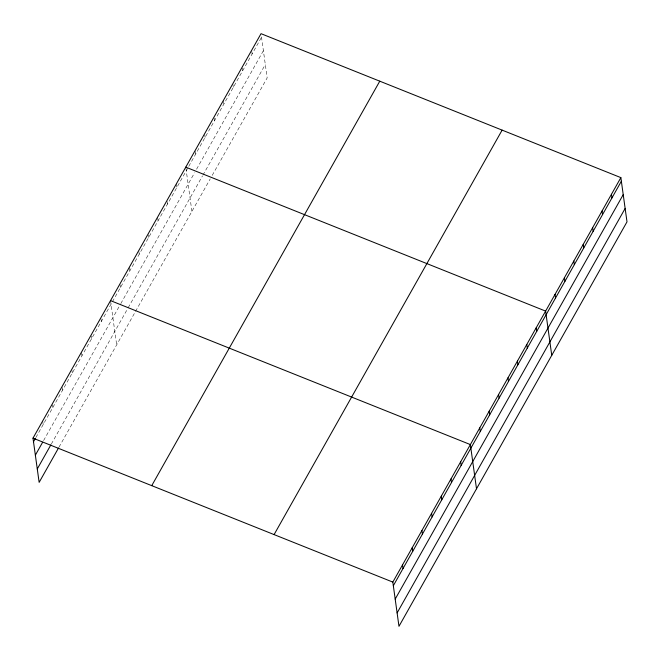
<?xml version="1.0" encoding="UTF-8"?>
<svg xmlns="http://www.w3.org/2000/svg" width="660" height="660" viewBox="0 0 660 660"><rect width="100%" height="100%" fill="white"/><g stroke="black" fill="none" stroke-linecap="round" stroke-linejoin="round"><path stroke-width="0.49" stroke-dasharray="3.3 2.47" d="M35.92 437.456L188.257 167.244M188.752 166.361L261.525 37.282M43.601 440.542L120.318 304.466M120.813 303.584L194.576 172.747M196.556 169.232L263.389 50.688M51.331 444.04L127.677 308.616M128.172 307.741L202.43 176.022M202.925 175.139L265.303 64.499M59.004 447.133L210.235 178.893M212.215 175.379L267.168 77.905L261.154 34.576M251.749 51.265L252.12 53.963M242.344 67.947L242.715 70.653M232.93 84.628L233.31 87.334M223.402 100.419L223.905 104.016M214.12 118L214.5 120.706M204.715 134.689L205.087 137.387M195.31 151.371L195.682 154.069M185.905 168.052L191.911 211.382M176.368 183.835L176.872 187.44M167.087 201.424L167.467 204.121M157.558 217.206L158.062 220.811M148.277 234.795L148.657 237.493M138.872 251.476L139.252 254.174M129.344 267.259L129.838 270.864M120.062 284.848L120.433 287.546M110.533 300.63L116.663 344.858M100.963 318.722L101.335 321.42M91.27 335.907L91.649 338.613M81.452 352.201L81.956 355.798M71.891 370.293L72.262 372.991M62.197 387.478L62.576 390.184M52.511 404.671L52.882 407.368M42.694 420.956L43.189 424.561"/><path stroke-width="0.99" d="M58.517 447.991L39.138 482.377L33 438.149L261.03 33.676L620.862 177.623L627 221.851L398.97 626.323L392.832 582.095L620.862 177.623M33.503 441.746L35.442 438.314M35.359 455.153L42.628 442.266M37.273 468.971L50.845 444.906M151.742 485.653L379.772 81.18M274.09 534.592L502.12 130.127M393.335 585.701L621.365 181.228M395.191 599.107L623.221 194.634M397.114 612.917L625.144 208.444M185.782 167.153L545.614 311.099L551.752 355.327M110.533 300.63L470.365 444.576L476.504 488.804M33 438.149L392.832 582.095M611.457 194.312L611.96 197.909M602.052 210.994L602.547 214.599M592.647 227.675L593.142 231.28M583.242 244.365L583.737 247.962M573.829 261.046L574.332 264.652M564.424 277.728L564.927 281.333M555.019 294.418L555.522 298.015M536.209 327.789L536.704 331.386M526.804 344.471L527.299 348.067M517.399 361.152L517.894 364.757M507.986 377.842L508.489 381.439M498.58 394.523L499.084 398.12M489.175 411.205L489.679 414.81M479.77 427.894L480.274 431.491M460.672 461.769L461.175 465.366M450.986 478.954L451.481 482.559M441.292 496.147L441.787 499.744M431.599 513.34L432.102 516.937M421.905 530.524L422.408 534.13M412.219 547.717L412.714 551.314M402.526 564.902L403.029 568.507"/></g></svg>
